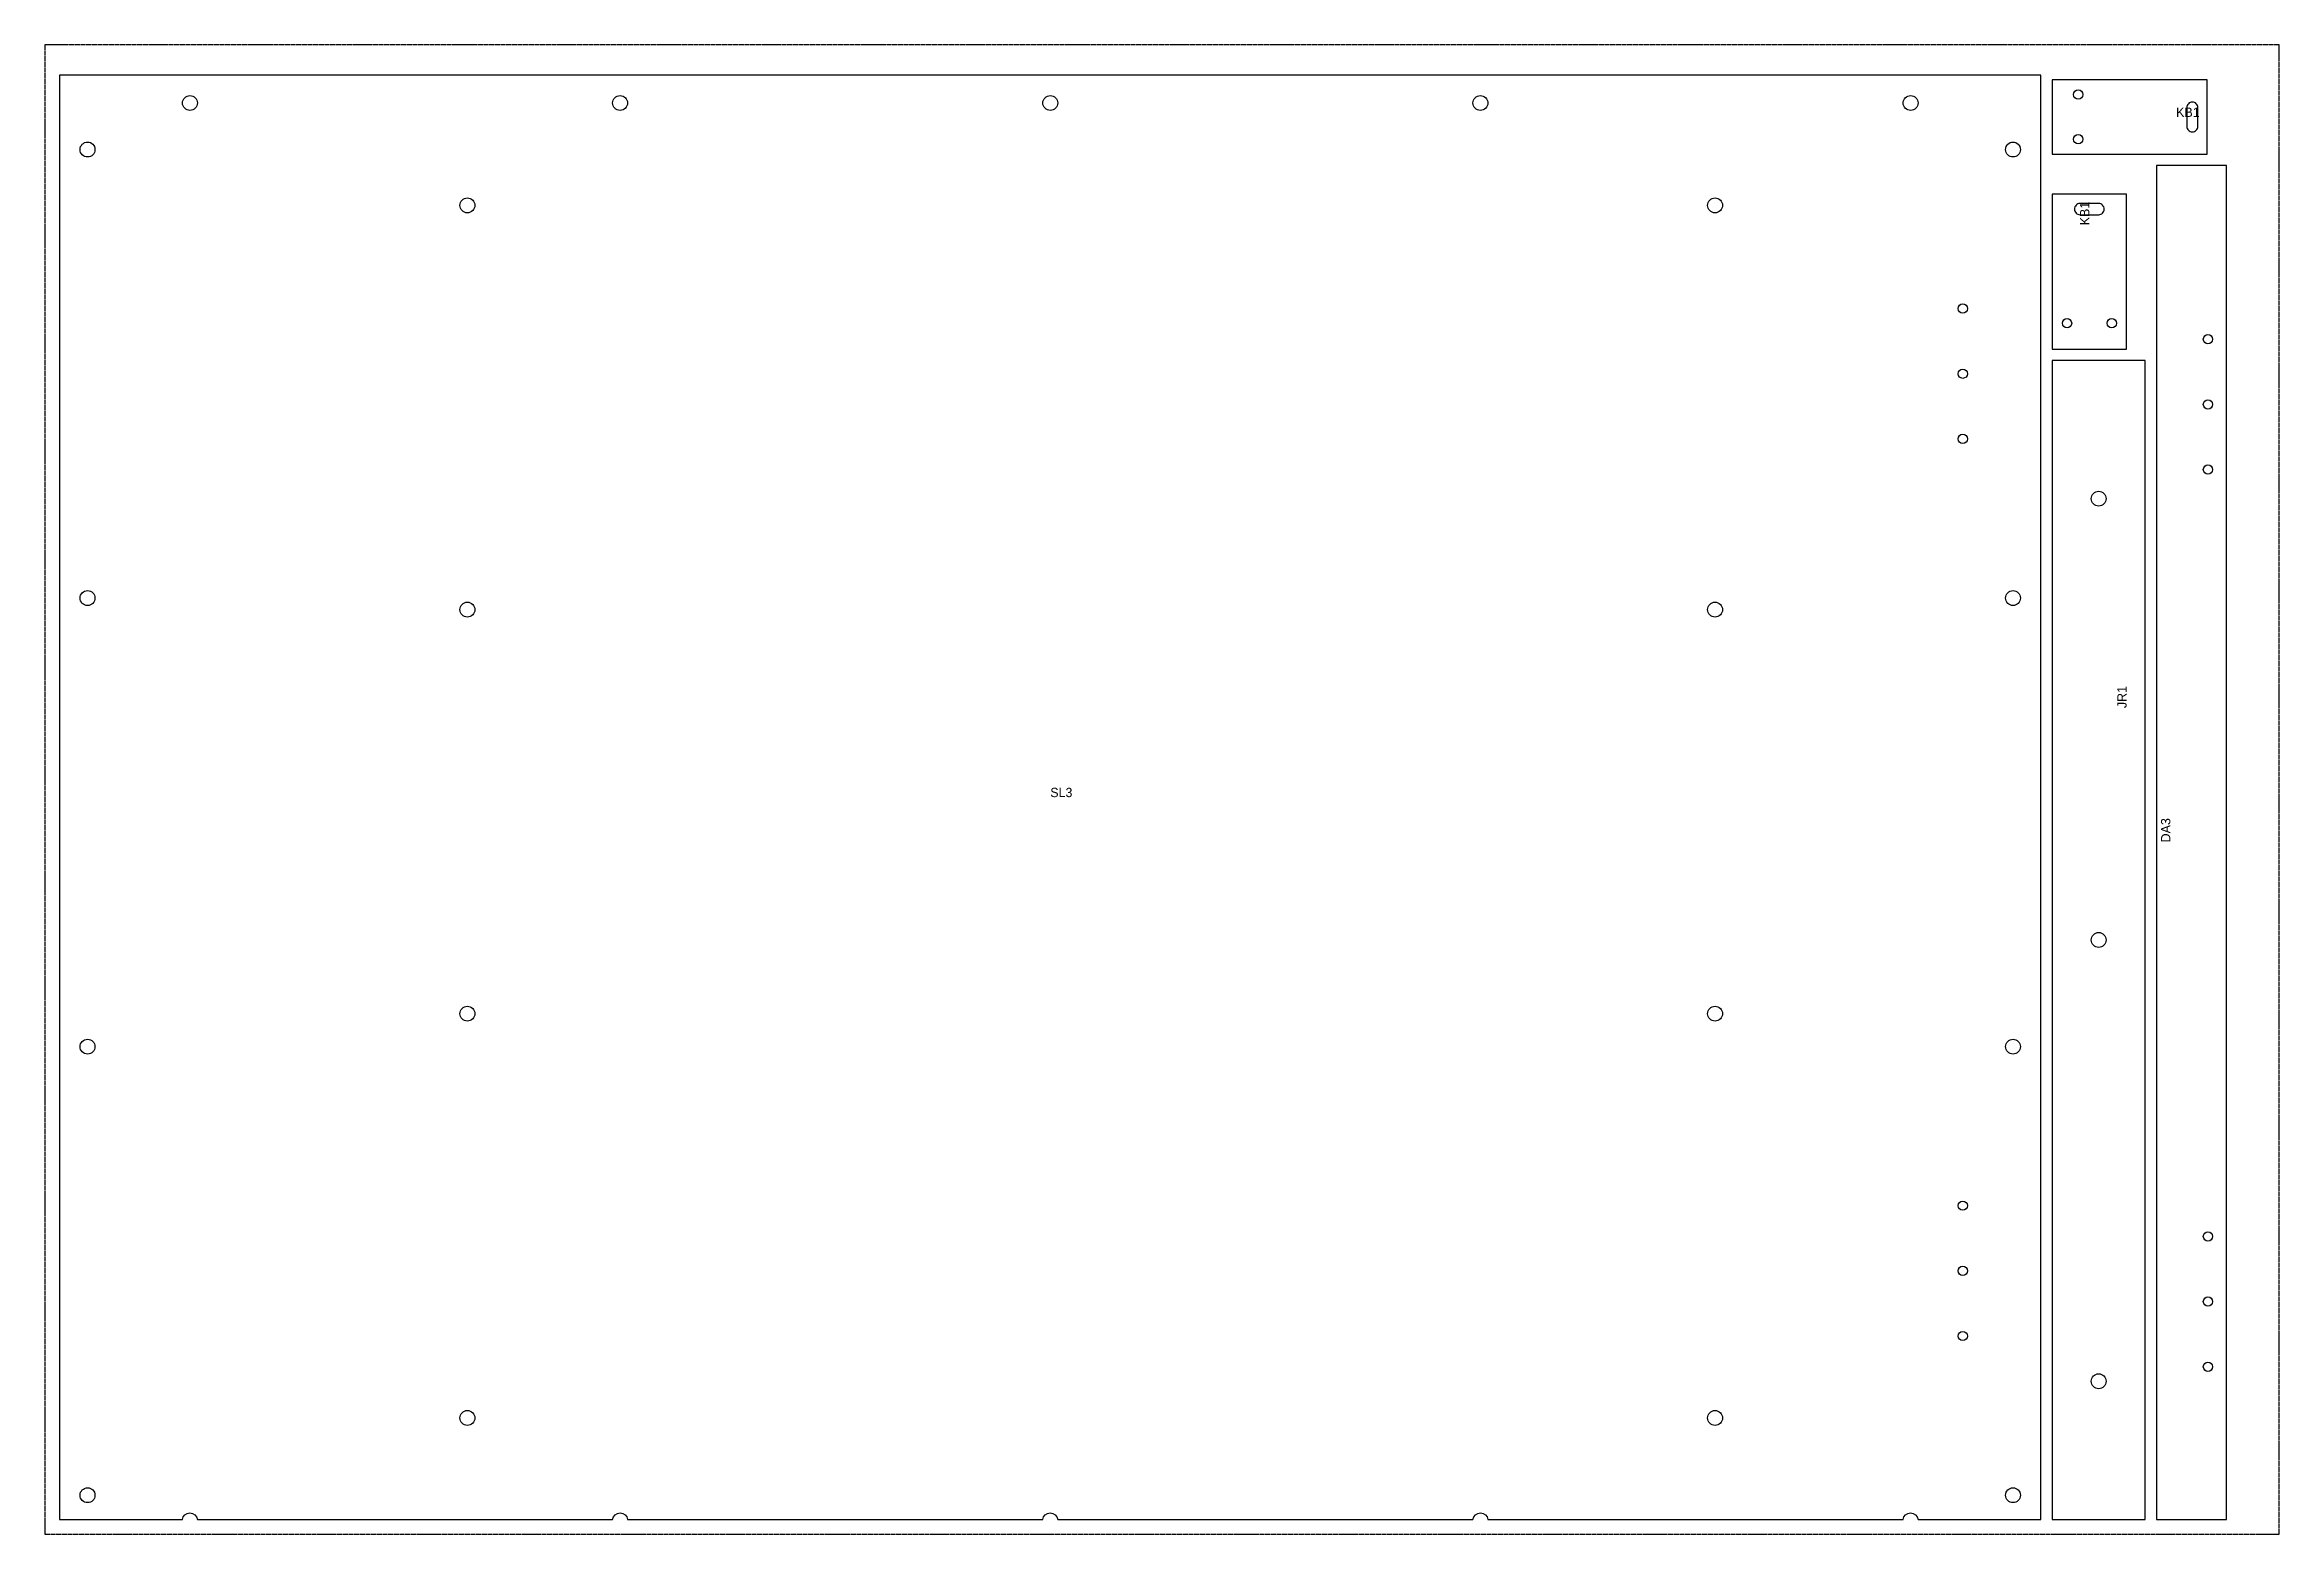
# Model space of a CAD drawing. Header units: millimetres. Extents: x 0 to 1200, y 0 to 800.
import ezdxf

# ---------------------------------------------------------------- set-up
doc = ezdxf.new("R2010")
doc.units = ezdxf.units.MM
doc.linetypes.add('DASHED', pattern=[1.524, 1.27, -0.254])
for name, color, linetype in [('CUT', 7, 'CONTINUOUS'), ('NOTES', 8, 'CONTINUOUS'), ('SHEET', 5, 'DASHED')]:
    doc.layers.add(name, color=color, linetype=linetype)

msp = doc.modelspace()

# ---------------------------------------------------------------- linework, layer by layer
at = {"layer": 'CUT'}
for points in [[(8, 8), (74, 8, -0.881917), (82, 8), (305, 8, -0.881917), (313, 8), (536, 8, -0.881917), (544, 8), (767, 8, -0.881917), (775, 8), (998, 8, -0.881917), (1006, 8), (1072, 8), (1072, 783.7), (8, 783.7)], [(1153.3, 753.2), (1153.3, 753.2, 0.414214), (1156.3, 756.2), (1156.3, 766.2, 0.414214), (1153.3, 769.2), (1153.3, 769.2, 0.414214), (1150.3, 766.2), (1150.3, 756.2, 0.414214)], [(1106, 711.7), (1106, 711.7, 0.414214), (1103, 714.7), (1093, 714.7, 0.414214), (1090, 711.7), (1090, 711.7, 0.414214), (1093, 708.7), (1103, 708.7, 0.414214)]]:
    msp.add_lwpolyline(points, format="xyb", close=True, dxfattribs=at)
for points in [[(1078, 741.2), (1161.3, 741.2), (1161.3, 781.2), (1078, 781.2)], [(1171.7, 8), (1171.7, 735.2), (1134, 735.2), (1134, 8)], [(1118, 636.4), (1118, 719.7), (1078, 719.7), (1078, 636.4)], [(1128, 8), (1128, 630.4), (1078, 630.4), (1078, 8)]]:
    msp.add_lwpolyline(points, close=True, dxfattribs=at)
for centre, radius in [((78, 768.7), 4), ((309, 768.7), 4), ((540, 768.7), 4), ((771, 768.7), 4), ((1002, 768.7), 4), ((1092, 773.2), 2.5), ((23, 743.7), 4), ((1057, 743.7), 4), ((1092, 749.2), 2.5), ((227, 713.7), 4), ((897, 713.7), 4), ((1030, 658.3), 2.5), ((1086, 650.4), 2.5), ((1110, 650.4), 2.5), ((1161.7, 641.8), 2.5), ((1030, 623.3), 2.5), ((1161.7, 606.8), 2.5), ((1030, 588.3), 2.5), ((1161.7, 571.8), 2.5), ((1103, 556.2), 4), ((23, 502.8), 4), ((1057, 502.8), 4), ((227, 496.6), 4), ((897, 496.6), 4), ((1103, 319.2), 4), ((227, 279.6), 4), ((897, 279.6), 4), ((23, 261.9), 4), ((1057, 261.9), 4), ((1030, 176.5), 2.5), ((1161.7, 160), 2.5), ((1030, 141.5), 2.5), ((1161.7, 125), 2.5), ((1030, 106.5), 2.5), ((1103, 82.2), 4), ((1161.7, 90), 2.5), ((227, 62.5), 4), ((897, 62.5), 4), ((23, 21), 4), ((1057, 21), 4)]:
    msp.add_circle(centre, radius, dxfattribs=at)
at = {"layer": 'SHEET'}
msp.add_lwpolyline([(0, 0), (1200, 0), (1200, 800), (0, 800)], close=True, dxfattribs=at)

# ---------------------------------------------------------------- texts
at = {"layer": 'NOTES'}
for s, p in [('KB1', (1144.6, 761.2)), ('SL3', (540, 395.9))]:
    msp.add_text(s, height=5, dxfattribs=at).set_placement(p)
for s, p in [('KB1', (1098, 703)), ('JR1', (1118, 443.7)), ('DA3', (1141.5, 371.6))]:
    msp.add_text(s, height=5, rotation=90, dxfattribs=at).set_placement(p)

doc.saveas('drawing.dxf')
